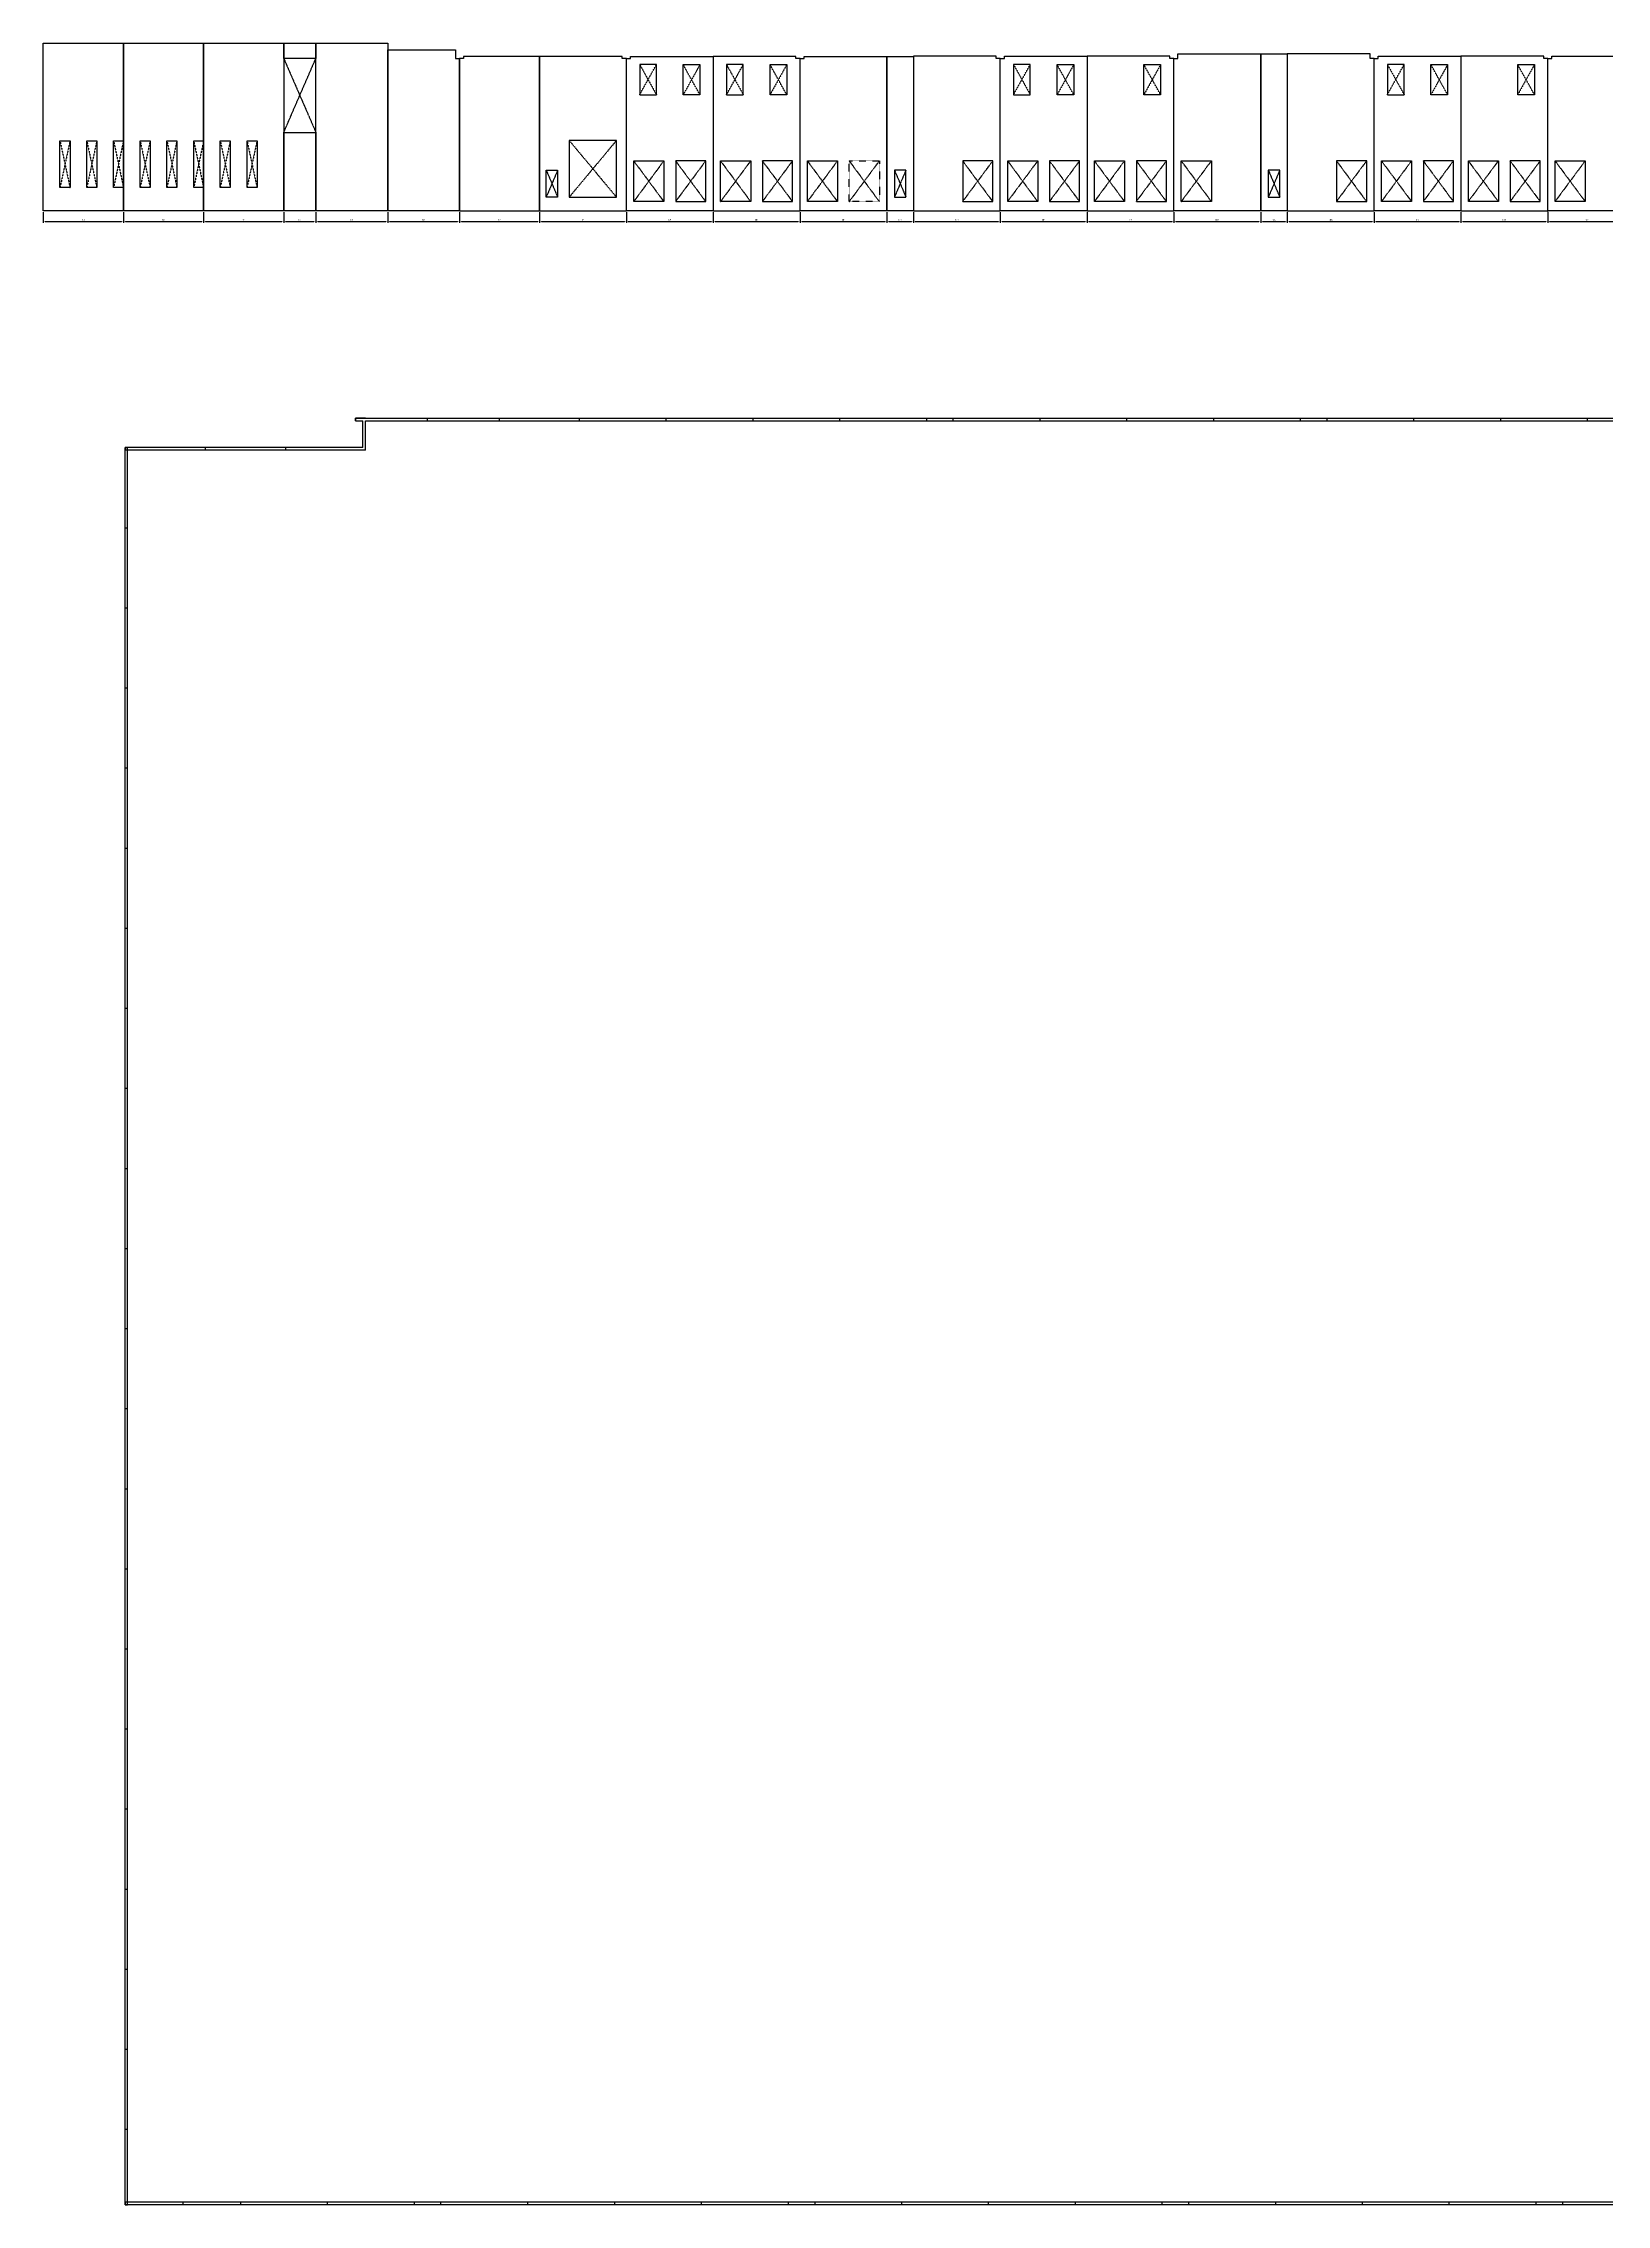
# Model space of a CAD drawing. Header units: inches. Extents: x -10781 to 50822, y -3854 to 38989.
# Drawn here: x -464 to 5141, y 31235 to 38989 of the extents above; entities that cross this region are included whole.
import ezdxf

# ---------------------------------------------------------------- set-up
doc = ezdxf.new("R2010")
doc.units = ezdxf.units.IN
doc.header["$LTSCALE"] = 0.025
doc.header["$MEASUREMENT"] = 0
doc.linetypes.add('HIDDEN', pattern=[6, 3, -3])
doc.layers.get('Defpoints').update_dxf_attribs({"linetype": 'CONTINUOUS'})
for name, color, linetype in [('0-35', 3, 'CONTINUOUS'), ('0-50', 10, 'CONTINUOUS'), ('hidden', 7, 'HIDDEN')]:
    doc.layers.add(name, color=color, linetype=linetype)
doc.styles.add('AR', font='ARCHQUIK.shx', dxfattribs={"width": 0.8})
doc.dimstyles.new('CADS_DIM_48', dxfattribs={"dimscale": 48, "dimtxt": 0.09375, "dimasz": 0.09375, "dimexe": 0.0625, "dimexo": 0.0625, "dimgap": 0.09375, "dimtad": 0, "dimtih": 1, "dimtoh": 1, "dimzin": 1, "dimdsep": 46, "dimlunit": 4, "dimtxsty": 'AR', "dimblk": 'CLOSED', "dimcen": 0.1875, "dimadec": 0, "dimazin": 0, "dimtfac": 1, "dimtofl": 0, "dimtmove": 0, "dimatfit": 1, "dimldrblk": 'DOTBLANK', "dimfxl": 1, "dimtzin": 0, "dimarcsym": 0})

# ---------------------------------------------------------------- blocks, each defined once
blk = doc.blocks.new('*D213')
at = {"layer": '0-35', "color": 0, "lineweight": -2, "transparency": 16777216}
for p, q in [((-464.3, 38383.4), (-464.3, 38345.2)), ((-176.6, 38383.4), (-176.6, 38345.2)), ((-457.5, 38349.7), (-183.4, 38349.7))]:
    blk.add_line(p, q, dxfattribs=at)
at = {"layer": '0-35', "color": 0, "transparency": 16777216}
for points in [[(-457.5, 38350.8), (-457.5, 38348.6), (-464.3, 38349.7)], [(-183.4, 38350.8), (-183.4, 38348.6), (-176.6, 38349.7)]]:
    blk.add_solid(points, dxfattribs=at)
at = {"layer": 'Defpoints', "color": 0, "transparency": 16777216}
for p in [(-464.3, 38387.9), (-176.6, 38387.9), (-176.6, 38349.7)]:
    blk.add_point(p, dxfattribs=at)
at = {"layer": '0-35', "color": 0, "transparency": 16777216, "insert": (-320.5, 38355.3), "char_height": 6.75, "attachment_point": 5, "style": 'AR'}
blk.add_mtext('N1', dxfattribs=at)
blk = doc.blocks.new('_DotBlank')
at = {"layer": '0-35', "color": 0, "lineweight": -2}
blk.add_line((-0.5, 0), (-1, 0), dxfattribs=at)
blk.add_circle((0, 0), 0.5, dxfattribs=at)
blk = doc.blocks.new('*D214')
at = {"layer": '0-35', "color": 0, "lineweight": -2, "transparency": 16777216}
for p, q in [((-176.6, 38383.4), (-176.6, 38345.2)), ((110.6, 38383.4), (110.6, 38345.2)), ((-169.9, 38349.7), (103.9, 38349.7))]:
    blk.add_line(p, q, dxfattribs=at)
at = {"layer": '0-35', "color": 0, "transparency": 16777216}
for points in [[(-169.9, 38350.8), (-169.9, 38348.6), (-176.6, 38349.7)], [(103.9, 38350.8), (103.9, 38348.6), (110.6, 38349.7)]]:
    blk.add_solid(points, dxfattribs=at)
at = {"layer": 'Defpoints', "color": 0, "transparency": 16777216}
for p in [(-176.6, 38387.9), (110.6, 38387.9), (110.6, 38349.7)]:
    blk.add_point(p, dxfattribs=at)
at = {"layer": '0-35', "color": 0, "transparency": 16777216, "insert": (-33, 38355.3), "char_height": 6.75, "attachment_point": 5, "style": 'AR'}
blk.add_mtext('N2', dxfattribs=at)
blk = doc.blocks.new('*D215')
at = {"layer": '0-35', "color": 0, "lineweight": -2, "transparency": 16777216}
for p, q in [((110.6, 38383.4), (110.6, 38345.2)), ((398, 38383.4), (398, 38345.2)), ((117.4, 38349.7), (391.2, 38349.7))]:
    blk.add_line(p, q, dxfattribs=at)
at = {"layer": '0-35', "color": 0, "transparency": 16777216}
for points in [[(117.4, 38350.8), (117.4, 38348.6), (110.6, 38349.7)], [(391.2, 38350.8), (391.2, 38348.6), (398, 38349.7)]]:
    blk.add_solid(points, dxfattribs=at)
at = {"layer": 'Defpoints', "color": 0, "transparency": 16777216}
for p in [(110.6, 38387.9), (398, 38387.9), (398, 38349.7)]:
    blk.add_point(p, dxfattribs=at)
at = {"layer": '0-35', "color": 0, "transparency": 16777216, "insert": (254.3, 38355.3), "char_height": 6.75, "attachment_point": 5, "style": 'AR'}
blk.add_mtext('N3', dxfattribs=at)
blk = doc.blocks.new('*D216')
at = {"layer": '0-35', "color": 0, "lineweight": -2, "transparency": 16777216}
for p, q in [((398, 38383.4), (398, 38345.2)), ((513, 38383.4), (513, 38345.2)), ((404.7, 38349.7), (506.2, 38349.7))]:
    blk.add_line(p, q, dxfattribs=at)
at = {"layer": '0-35', "color": 0, "transparency": 16777216}
for points in [[(404.7, 38350.8), (404.7, 38348.6), (398, 38349.7)], [(506.2, 38350.8), (506.2, 38348.6), (513, 38349.7)]]:
    blk.add_solid(points, dxfattribs=at)
at = {"layer": 'Defpoints', "color": 0, "transparency": 16777216}
for p in [(398, 38387.9), (513, 38387.9), (513, 38349.7)]:
    blk.add_point(p, dxfattribs=at)
at = {"layer": '0-35', "color": 0, "transparency": 16777216, "insert": (455.5, 38355.3), "char_height": 6.75, "attachment_point": 5, "style": 'AR'}
blk.add_mtext('N4', dxfattribs=at)
blk = doc.blocks.new('*D217')
at = {"layer": '0-35', "color": 0, "lineweight": -2, "transparency": 16777216}
for p, q in [((513, 38383.4), (513, 38345.2)), ((770.6, 38383.4), (770.6, 38345.2)), ((519.7, 38349.7), (763.9, 38349.7))]:
    blk.add_line(p, q, dxfattribs=at)
at = {"layer": '0-35', "color": 0, "transparency": 16777216}
for points in [[(519.7, 38350.8), (519.7, 38348.6), (513, 38349.7)], [(763.9, 38350.8), (763.9, 38348.6), (770.6, 38349.7)]]:
    blk.add_solid(points, dxfattribs=at)
at = {"layer": 'Defpoints', "color": 0, "transparency": 16777216}
for p in [(513, 38387.9), (770.6, 38387.9), (770.6, 38349.7)]:
    blk.add_point(p, dxfattribs=at)
at = {"layer": '0-35', "color": 0, "transparency": 16777216, "insert": (641.8, 38355.3), "char_height": 6.75, "attachment_point": 5, "style": 'AR'}
blk.add_mtext('N5', dxfattribs=at)
blk = doc.blocks.new('*D218')
at = {"layer": '0-35', "color": 0, "lineweight": -2, "transparency": 16777216}
for p, q in [((770.6, 38383.4), (770.6, 38345.2)), ((1027.9, 38383.4), (1027.9, 38345.2)), ((777.4, 38349.7), (1021.1, 38349.7))]:
    blk.add_line(p, q, dxfattribs=at)
at = {"layer": '0-35', "color": 0, "transparency": 16777216}
for points in [[(777.4, 38350.8), (777.4, 38348.6), (770.6, 38349.7)], [(1021.1, 38350.8), (1021.1, 38348.6), (1027.9, 38349.7)]]:
    blk.add_solid(points, dxfattribs=at)
at = {"layer": 'Defpoints', "color": 0, "transparency": 16777216}
for p in [(770.6, 38387.9), (1027.9, 38387.9), (1027.9, 38349.7)]:
    blk.add_point(p, dxfattribs=at)
at = {"layer": '0-35', "color": 0, "transparency": 16777216, "insert": (899.2, 38355.3), "char_height": 6.75, "attachment_point": 5, "style": 'AR'}
blk.add_mtext('N6', dxfattribs=at)
blk = doc.blocks.new('*D219')
at = {"layer": '0-35', "color": 0, "lineweight": -2, "transparency": 16777216}
for p, q in [((1027.9, 38383.4), (1027.9, 38345.2)), ((1315.1, 38383.4), (1315.1, 38345.2)), ((1034.6, 38349.7), (1308.4, 38349.7))]:
    blk.add_line(p, q, dxfattribs=at)
at = {"layer": '0-35', "color": 0, "transparency": 16777216}
for points in [[(1034.6, 38350.8), (1034.6, 38348.6), (1027.9, 38349.7)], [(1308.4, 38350.8), (1308.4, 38348.6), (1315.1, 38349.7)]]:
    blk.add_solid(points, dxfattribs=at)
at = {"layer": 'Defpoints', "color": 0, "transparency": 16777216}
for p in [(1027.9, 38387.9), (1315.1, 38387.9), (1315.1, 38349.7)]:
    blk.add_point(p, dxfattribs=at)
at = {"layer": '0-35', "color": 0, "transparency": 16777216, "insert": (1171.5, 38355.3), "char_height": 6.75, "attachment_point": 5, "style": 'AR'}
blk.add_mtext('N7', dxfattribs=at)
blk = doc.blocks.new('*D220')
at = {"layer": '0-35', "color": 0, "lineweight": -2, "transparency": 16777216}
for p, q in [((1315.1, 38383.4), (1315.1, 38345.2)), ((1626.4, 38383.4), (1626.4, 38345.2)), ((1321.9, 38349.7), (1619.6, 38349.7))]:
    blk.add_line(p, q, dxfattribs=at)
at = {"layer": '0-35', "color": 0, "transparency": 16777216}
for points in [[(1321.9, 38350.8), (1321.9, 38348.6), (1315.1, 38349.7)], [(1619.6, 38350.8), (1619.6, 38348.6), (1626.4, 38349.7)]]:
    blk.add_solid(points, dxfattribs=at)
at = {"layer": 'Defpoints', "color": 0, "transparency": 16777216}
for p in [(1315.1, 38387.9), (1626.4, 38387.9), (1626.4, 38349.7)]:
    blk.add_point(p, dxfattribs=at)
at = {"layer": '0-35', "color": 0, "transparency": 16777216, "insert": (1470.7, 38355.3), "char_height": 6.75, "attachment_point": 5, "style": 'AR'}
blk.add_mtext('N8', dxfattribs=at)
blk = doc.blocks.new('*D221')
at = {"layer": '0-35', "color": 0, "lineweight": -2, "transparency": 16777216}
for p, q in [((1626.4, 38383.4), (1626.4, 38345.2)), ((1937.6, 38383.4), (1937.6, 38345.2)), ((1633.1, 38349.7), (1930.9, 38349.7))]:
    blk.add_line(p, q, dxfattribs=at)
at = {"layer": '0-35', "color": 0, "transparency": 16777216}
for points in [[(1633.1, 38350.8), (1633.1, 38348.6), (1626.4, 38349.7)], [(1930.9, 38350.8), (1930.9, 38348.6), (1937.6, 38349.7)]]:
    blk.add_solid(points, dxfattribs=at)
at = {"layer": 'Defpoints', "color": 0, "transparency": 16777216}
for p in [(1626.4, 38387.9), (1937.6, 38387.9), (1937.6, 38349.7)]:
    blk.add_point(p, dxfattribs=at)
at = {"layer": '0-35', "color": 0, "transparency": 16777216, "insert": (1782, 38355.3), "char_height": 6.75, "attachment_point": 5, "style": 'AR'}
blk.add_mtext('N9', dxfattribs=at)
blk = doc.blocks.new('*D222')
at = {"layer": '0-35', "color": 0, "lineweight": -2, "transparency": 16777216}
for p, q in [((1937.6, 38383.4), (1937.6, 38345.2)), ((2248.9, 38383.4), (2248.9, 38345.2)), ((1944.4, 38349.7), (2242.1, 38349.7))]:
    blk.add_line(p, q, dxfattribs=at)
at = {"layer": '0-35', "color": 0, "transparency": 16777216}
for points in [[(1944.4, 38350.8), (1944.4, 38348.6), (1937.6, 38349.7)], [(2242.1, 38350.8), (2242.1, 38348.6), (2248.9, 38349.7)]]:
    blk.add_solid(points, dxfattribs=at)
at = {"layer": 'Defpoints', "color": 0, "transparency": 16777216}
for p in [(1937.6, 38387.9), (2248.9, 38387.9), (2248.9, 38349.7)]:
    blk.add_point(p, dxfattribs=at)
at = {"layer": '0-35', "color": 0, "transparency": 16777216, "insert": (2093.2, 38355.3), "char_height": 6.75, "attachment_point": 5, "style": 'AR'}
blk.add_mtext('N10', dxfattribs=at)
blk = doc.blocks.new('*D223')
at = {"layer": '0-35', "color": 0, "lineweight": -2, "transparency": 16777216}
for p, q in [((2248.9, 38383.4), (2248.9, 38345.2)), ((2560.1, 38383.4), (2560.1, 38345.2)), ((2255.6, 38349.7), (2553.4, 38349.7))]:
    blk.add_line(p, q, dxfattribs=at)
at = {"layer": '0-35', "color": 0, "transparency": 16777216}
for points in [[(2255.6, 38350.8), (2255.6, 38348.6), (2248.9, 38349.7)], [(2553.4, 38350.8), (2553.4, 38348.6), (2560.1, 38349.7)]]:
    blk.add_solid(points, dxfattribs=at)
at = {"layer": 'Defpoints', "color": 0, "transparency": 16777216}
for p in [(2248.9, 38387.9), (2560.1, 38387.9), (2560.1, 38349.7)]:
    blk.add_point(p, dxfattribs=at)
at = {"layer": '0-35', "color": 0, "transparency": 16777216, "insert": (2404.5, 38355.3), "char_height": 6.75, "attachment_point": 5, "style": 'AR'}
blk.add_mtext('N11', dxfattribs=at)
blk = doc.blocks.new('*D224')
at = {"layer": '0-35', "color": 0, "lineweight": -2, "transparency": 16777216}
for p, q in [((2560.1, 38383.4), (2560.1, 38345.2)), ((2655.4, 38383.4), (2655.4, 38345.2)), ((2566.9, 38349.7), (2648.6, 38349.7))]:
    blk.add_line(p, q, dxfattribs=at)
at = {"layer": '0-35', "color": 0, "transparency": 16777216}
for points in [[(2566.9, 38350.8), (2566.9, 38348.6), (2560.1, 38349.7)], [(2648.6, 38350.8), (2648.6, 38348.6), (2655.4, 38349.7)]]:
    blk.add_solid(points, dxfattribs=at)
at = {"layer": 'Defpoints', "color": 0, "transparency": 16777216}
for p in [(2560.1, 38387.9), (2655.4, 38387.9), (2655.4, 38349.7)]:
    blk.add_point(p, dxfattribs=at)
at = {"layer": '0-35', "color": 0, "transparency": 16777216, "insert": (2607.7, 38355.3), "char_height": 6.75, "attachment_point": 5, "style": 'AR'}
blk.add_mtext('N12', dxfattribs=at)
blk = doc.blocks.new('*D225')
at = {"layer": '0-35', "color": 0, "lineweight": -2, "transparency": 16777216}
for p, q in [((2655.4, 38383.4), (2655.4, 38345.2)), ((2966.6, 38383.4), (2966.6, 38345.2)), ((2662.1, 38349.7), (2959.9, 38349.7))]:
    blk.add_line(p, q, dxfattribs=at)
at = {"layer": '0-35', "color": 0, "transparency": 16777216}
for points in [[(2662.1, 38350.8), (2662.1, 38348.6), (2655.4, 38349.7)], [(2959.9, 38350.8), (2959.9, 38348.6), (2966.6, 38349.7)]]:
    blk.add_solid(points, dxfattribs=at)
at = {"layer": 'Defpoints', "color": 0, "transparency": 16777216}
for p in [(2655.4, 38387.9), (2966.6, 38387.9), (2966.6, 38349.7)]:
    blk.add_point(p, dxfattribs=at)
at = {"layer": '0-35', "color": 0, "transparency": 16777216, "insert": (2811, 38355.3), "char_height": 6.75, "attachment_point": 5, "style": 'AR'}
blk.add_mtext('N13', dxfattribs=at)
blk = doc.blocks.new('*D226')
at = {"layer": '0-35', "color": 0, "lineweight": -2, "transparency": 16777216}
for p, q in [((2966.6, 38383.4), (2966.6, 38345.2)), ((3277.9, 38383.4), (3277.9, 38345.2)), ((2973.4, 38349.7), (3271.1, 38349.7))]:
    blk.add_line(p, q, dxfattribs=at)
at = {"layer": '0-35', "color": 0, "transparency": 16777216}
for points in [[(2973.4, 38350.8), (2973.4, 38348.6), (2966.6, 38349.7)], [(3271.1, 38350.8), (3271.1, 38348.6), (3277.9, 38349.7)]]:
    blk.add_solid(points, dxfattribs=at)
at = {"layer": 'Defpoints', "color": 0, "transparency": 16777216}
for p in [(2966.6, 38387.9), (3277.9, 38387.9), (3277.9, 38349.7)]:
    blk.add_point(p, dxfattribs=at)
at = {"layer": '0-35', "color": 0, "transparency": 16777216, "insert": (3122.2, 38355.3), "char_height": 6.75, "attachment_point": 5, "style": 'AR'}
blk.add_mtext('N14', dxfattribs=at)
blk = doc.blocks.new('*D227')
at = {"layer": '0-35', "color": 0, "lineweight": -2, "transparency": 16777216}
for p, q in [((3277.9, 38383.4), (3277.9, 38345.2)), ((3589.1, 38383.4), (3589.1, 38345.2)), ((3284.6, 38349.7), (3582.4, 38349.7))]:
    blk.add_line(p, q, dxfattribs=at)
at = {"layer": '0-35', "color": 0, "transparency": 16777216}
for points in [[(3284.6, 38350.8), (3284.6, 38348.6), (3277.9, 38349.7)], [(3582.4, 38350.8), (3582.4, 38348.6), (3589.1, 38349.7)]]:
    blk.add_solid(points, dxfattribs=at)
at = {"layer": 'Defpoints', "color": 0, "transparency": 16777216}
for p in [(3277.9, 38387.9), (3589.1, 38387.9), (3589.1, 38349.7)]:
    blk.add_point(p, dxfattribs=at)
at = {"layer": '0-35', "color": 0, "transparency": 16777216, "insert": (3433.5, 38355.3), "char_height": 6.75, "attachment_point": 5, "style": 'AR'}
blk.add_mtext('N15', dxfattribs=at)
blk = doc.blocks.new('*D228')
at = {"layer": '0-35', "color": 0, "lineweight": -2, "transparency": 16777216}
for p, q in [((3589.1, 38383.4), (3589.1, 38345.2)), ((3900.4, 38383.4), (3900.4, 38345.2)), ((3595.9, 38349.7), (3893.6, 38349.7))]:
    blk.add_line(p, q, dxfattribs=at)
at = {"layer": '0-35', "color": 0, "transparency": 16777216}
for points in [[(3595.9, 38350.8), (3595.9, 38348.6), (3589.1, 38349.7)], [(3893.6, 38350.8), (3893.6, 38348.6), (3900.4, 38349.7)]]:
    blk.add_solid(points, dxfattribs=at)
at = {"layer": 'Defpoints', "color": 0, "transparency": 16777216}
for p in [(3589.1, 38387.9), (3900.4, 38387.9), (3900.4, 38349.7)]:
    blk.add_point(p, dxfattribs=at)
at = {"layer": '0-35', "color": 0, "transparency": 16777216, "insert": (3744.7, 38355.3), "char_height": 6.75, "attachment_point": 5, "style": 'AR'}
blk.add_mtext('N16', dxfattribs=at)
blk = doc.blocks.new('*D229')
at = {"layer": '0-35', "color": 0, "lineweight": -2, "transparency": 16777216}
for p, q in [((3900.4, 38383.4), (3900.4, 38345.2)), ((3995.6, 38383.4), (3995.6, 38345.2)), ((3907.1, 38349.7), (3988.9, 38349.7))]:
    blk.add_line(p, q, dxfattribs=at)
at = {"layer": '0-35', "color": 0, "transparency": 16777216}
for points in [[(3907.1, 38350.8), (3907.1, 38348.6), (3900.4, 38349.7)], [(3988.9, 38350.8), (3988.9, 38348.6), (3995.6, 38349.7)]]:
    blk.add_solid(points, dxfattribs=at)
at = {"layer": 'Defpoints', "color": 0, "transparency": 16777216}
for p in [(3900.4, 38387.9), (3995.6, 38387.9), (3995.6, 38349.7)]:
    blk.add_point(p, dxfattribs=at)
at = {"layer": '0-35', "color": 0, "transparency": 16777216, "insert": (3948, 38355.3), "char_height": 6.75, "attachment_point": 5, "style": 'AR'}
blk.add_mtext('N17', dxfattribs=at)
blk = doc.blocks.new('*D230')
at = {"layer": '0-35', "color": 0, "lineweight": -2, "transparency": 16777216}
for p, q in [((3995.6, 38383.4), (3995.6, 38345.2)), ((4306.9, 38383.4), (4306.9, 38345.2)), ((4002.4, 38349.7), (4300.1, 38349.7))]:
    blk.add_line(p, q, dxfattribs=at)
at = {"layer": '0-35', "color": 0, "transparency": 16777216}
for points in [[(4002.4, 38350.8), (4002.4, 38348.6), (3995.6, 38349.7)], [(4300.1, 38350.8), (4300.1, 38348.6), (4306.9, 38349.7)]]:
    blk.add_solid(points, dxfattribs=at)
at = {"layer": 'Defpoints', "color": 0, "transparency": 16777216}
for p in [(3995.6, 38387.9), (4306.9, 38387.9), (4306.9, 38349.7)]:
    blk.add_point(p, dxfattribs=at)
at = {"layer": '0-35', "color": 0, "transparency": 16777216, "insert": (4151.2, 38355.3), "char_height": 6.75, "attachment_point": 5, "style": 'AR'}
blk.add_mtext('N18', dxfattribs=at)
blk = doc.blocks.new('*D231')
at = {"layer": '0-35', "color": 0, "lineweight": -2, "transparency": 16777216}
for p, q in [((4306.9, 38383.4), (4306.9, 38345.2)), ((4618.1, 38383.4), (4618.1, 38345.2)), ((4313.6, 38349.7), (4611.4, 38349.7))]:
    blk.add_line(p, q, dxfattribs=at)
at = {"layer": '0-35', "color": 0, "transparency": 16777216}
for points in [[(4313.6, 38350.8), (4313.6, 38348.6), (4306.9, 38349.7)], [(4611.4, 38350.8), (4611.4, 38348.6), (4618.1, 38349.7)]]:
    blk.add_solid(points, dxfattribs=at)
at = {"layer": 'Defpoints', "color": 0, "transparency": 16777216}
for p in [(4306.9, 38387.9), (4618.1, 38387.9), (4618.1, 38349.7)]:
    blk.add_point(p, dxfattribs=at)
at = {"layer": '0-35', "color": 0, "transparency": 16777216, "insert": (4462.5, 38355.3), "char_height": 6.75, "attachment_point": 5, "style": 'AR'}
blk.add_mtext('N19', dxfattribs=at)
blk = doc.blocks.new('*D232')
at = {"layer": '0-35', "color": 0, "lineweight": -2, "transparency": 16777216}
for p, q in [((4618.1, 38383.4), (4618.1, 38345.2)), ((4929.4, 38383.5), (4929.4, 38345.2)), ((4624.9, 38349.7), (4922.6, 38349.7))]:
    blk.add_line(p, q, dxfattribs=at)
at = {"layer": '0-35', "color": 0, "transparency": 16777216}
for points in [[(4624.9, 38350.8), (4624.9, 38348.6), (4618.1, 38349.7)], [(4922.6, 38350.8), (4922.6, 38348.6), (4929.4, 38349.7)]]:
    blk.add_solid(points, dxfattribs=at)
at = {"layer": 'Defpoints', "color": 0, "transparency": 16777216}
for p in [(4618.1, 38387.9), (4929.4, 38388), (4929.4, 38349.7)]:
    blk.add_point(p, dxfattribs=at)
at = {"layer": '0-35', "color": 0, "transparency": 16777216, "insert": (4773.7, 38355.3), "char_height": 6.75, "attachment_point": 5, "style": 'AR'}
blk.add_mtext('N20', dxfattribs=at)
blk = doc.blocks.new('*D233')
at = {"layer": '0-35', "color": 0, "lineweight": -2, "transparency": 16777216}
for p, q in [((4929.4, 38383.5), (4929.4, 38345.2)), ((5210.6, 38383.5), (5210.6, 38345.2)), ((4936.1, 38349.7), (5203.9, 38349.7))]:
    blk.add_line(p, q, dxfattribs=at)
at = {"layer": '0-35', "color": 0, "transparency": 16777216}
for points in [[(4936.1, 38350.8), (4936.1, 38348.6), (4929.4, 38349.7)], [(5203.9, 38350.8), (5203.9, 38348.6), (5210.6, 38349.7)]]:
    blk.add_solid(points, dxfattribs=at)
at = {"layer": 'Defpoints', "color": 0, "transparency": 16777216}
for p in [(4929.4, 38388), (5210.6, 38388), (5210.6, 38349.7)]:
    blk.add_point(p, dxfattribs=at)
at = {"layer": '0-35', "color": 0, "transparency": 16777216, "insert": (5070, 38355.3), "char_height": 6.75, "attachment_point": 5, "style": 'AR'}
blk.add_mtext('N21', dxfattribs=at)

msp = doc.modelspace()

# ---------------------------------------------------------------- linework, layer by layer
at = {"layer": '0-35'}
for p, q in [((770.60264, 38387.8553), (770.499, 38964.8553)), ((1027.85265, 38387.8553), (1027.75457, 38933.85529)), ((1027.85265, 38387.8553), (770.60264, 38387.8553)), ((691.22764, 37644.05524), (654.72764, 37644.05524)), ((654.72764, 37644.05524), (20436.97765, 37644.05524)), ((654.72764, 37634.80524), (654.72764, 37644.05524)), ((654.72764, 37644.05524), (654.72764, 37634.80524)), ((654.72764, 37634.80524), (681.97764, 37634.80524)), ((681.97764, 37538.30524), (681.97764, 37634.80524)), ((691.22764, 37529.05524), (691.22764, 37634.80524)), ((691.22764, 37634.80524), (20410.22765, 37634.80524)), ((912.35264, 37644.05524), (912.35264, 37634.80524)), ((1169.60265, 37644.05524), (1169.60265, 37634.80524)), ((1456.85265, 37644.05524), (1456.85265, 37634.80524)), ((-171.02236, 37538.30524), (-171.02236, 37529.05524)), ((681.97764, 37538.30524), (-171.02236, 37538.30524)), ((-171.02236, 37529.05524), (-171.02236, 37538.30524)), ((-171.02236, 31235.43024), (-171.02236, 37538.30524)), ((691.22764, 37529.05524), (-171.02236, 37529.05524)), ((-161.77236, 31235.43024), (-161.77236, 37538.30524)), ((691.22764, 37529.05524), (691.22764, 37538.30524)), ((21416.8886, 31244.68024), (-171.02236, 31244.68024)), ((21416.8886, 31235.43024), (-171.02236, 31235.43024))]:
    msp.add_line(p, q, dxfattribs=at)
for points in [[(-464.27236, 38387.8553), (-464.27236, 38988.8553), (-176.64736, 38988.8553), (-176.64736, 38387.8553)], [(-176.64736, 38387.8553), (-176.64736, 38988.8553), (110.60264, 38988.8553), (110.60264, 38387.8553)], [(110.60264, 38387.8553), (110.60264, 38988.8553), (397.97764, 38988.8553), (397.97764, 38387.8553)], [(397.97764, 38988.8553), (512.97764, 38988.8553), (512.97764, 38933.8553), (397.97764, 38933.8553)], [(770.60264, 38387.8553), (512.97764, 38387.8553), (512.97764, 38988.8553), (770.60264, 38988.8553)], [(1042.47765, 38933.8553), (1027.85265, 38933.8553), (1027.85265, 38387.8553), (1315.10265, 38387.8553), (1315.10265, 38941.8553), (1042.47765, 38941.8553)], [(1611.72765, 38941.8553), (1315.10265, 38941.8553), (1315.10265, 38387.8553), (1626.35265, 38387.8553), (1626.35265, 38933.8553), (1611.72765, 38933.8553)], [(1640.97765, 38941.8553), (1937.60265, 38941.8553), (1937.60265, 38387.8553), (1626.35265, 38387.8553), (1626.35265, 38933.8553), (1640.97765, 38933.8553)], [(2234.22765, 38941.8553), (1937.60265, 38941.8553), (1937.60265, 38387.8553), (2248.85265, 38387.8553), (2248.85265, 38933.8553), (2234.22765, 38933.8553)], [(2263.47765, 38941.8553), (2560.10265, 38941.8553), (2560.10265, 38387.8553), (2248.85265, 38387.8553), (2248.85265, 38933.8553), (2263.47765, 38933.8553)], [(2560.10265, 38941.8553), (2655.35265, 38941.8553), (2655.35265, 38387.8553), (2560.10265, 38387.8553)], [(2951.97765, 38941.9253), (2655.35265, 38941.9253), (2655.35265, 38387.9253), (2966.60265, 38387.9253), (2966.60265, 38933.9253), (2951.97765, 38933.9253)], [(2981.22765, 38941.9253), (3277.85265, 38941.9253), (3277.85265, 38387.9253), (2966.60265, 38387.9253), (2966.60265, 38933.9253), (2981.22765, 38933.9253)], [(3574.47765, 38941.9253), (3277.85265, 38941.9253), (3277.85265, 38387.9253), (3589.10265, 38387.9253), (3589.10265, 38933.9253), (3574.47765, 38933.9253)], [(3603.72765, 38950.9253), (3900.35265, 38950.9253), (3900.35265, 38387.9253), (3589.10265, 38387.9253), (3589.10265, 38933.9253), (3603.72765, 38933.9253)], [(3900.35265, 38950.9253), (3995.60265, 38950.9253), (3995.60265, 38387.9253), (3900.35265, 38387.9253)], [(4292.22765, 38950.9953), (3995.60265, 38950.9953), (3995.60265, 38387.9953), (4306.85265, 38387.9953), (4306.85265, 38933.9953), (4292.22765, 38933.9953)], [(4321.47765, 38941.9953), (4618.10265, 38941.9953), (4618.10265, 38387.9953), (4306.85265, 38387.9953), (4306.85265, 38933.9953), (4321.47765, 38933.9953)], [(4914.72765, 38941.9953), (4618.10265, 38941.9953), (4618.10265, 38387.9953), (4929.35265, 38387.9953), (4929.35265, 38933.9953), (4914.72765, 38933.9953)], [(4943.97765, 38941.9953), (5210.60265, 38941.9953), (5210.60265, 38387.9953), (4929.35265, 38387.9953), (4929.35265, 38933.9953), (4943.97765, 38933.9953)], [(1673.97765, 38804.14547), (1733.98462, 38804.14547), (1733.98462, 38912.1053), (1673.97765, 38912.1053)], [(1889.97765, 38804.14547), (1829.97068, 38804.14547), (1829.97068, 38912.1053), (1889.97765, 38912.1053)], [(1985.22765, 38804.14547), (2045.23462, 38804.14547), (2045.23462, 38912.1053), (1985.22765, 38912.1053)], [(2201.22765, 38804.14547), (2141.22068, 38804.14547), (2141.22068, 38912.1053), (2201.22765, 38912.1053)], [(3014.22765, 38804.21547), (3074.23462, 38804.21547), (3074.23462, 38912.1753), (3014.22765, 38912.1753)], [(3230.22765, 38804.21547), (3170.22068, 38804.21547), (3170.22068, 38912.1753), (3230.22765, 38912.1753)], [(3541.47765, 38804.21547), (3481.47068, 38804.21547), (3481.47068, 38912.1753), (3541.47765, 38912.1753)], [(4354.47765, 38804.28547), (4414.48462, 38804.28547), (4414.48462, 38912.2453), (4354.47765, 38912.2453)], [(4570.47765, 38804.28547), (4510.47068, 38804.28547), (4510.47068, 38912.2453), (4570.47765, 38912.2453)], [(4881.72765, 38804.28547), (4821.72068, 38804.28547), (4821.72068, 38912.2453), (4881.72765, 38912.2453)], [(-404.26539, 38470.8553), (-404.26539, 38638.8553), (-368.26539, 38638.8553), (-368.26539, 38470.8553)], [(-308.26539, 38470.8553), (-308.26539, 38638.8553), (-272.26539, 38638.8553), (-272.26539, 38470.8553)], [(-212.26539, 38470.8553), (-212.26539, 38638.8553), (-176.64736, 38638.8553), (-176.64736, 38470.8553)], [(-117.01539, 38470.8553), (-117.01539, 38638.8553), (-81.01539, 38638.8553), (-81.01539, 38470.8553)], [(-21.01539, 38470.8553), (-21.01539, 38638.8553), (14.98461, 38638.8553), (14.98461, 38470.8553)], [(74.98461, 38470.8553), (74.98461, 38638.8553), (110.60264, 38638.8553), (110.60264, 38470.8553)], [(170.22764, 38470.8553), (170.22764, 38638.8553), (206.22764, 38638.8553), (206.22764, 38470.8553)], [(266.22764, 38470.8553), (266.22764, 38638.8553), (302.22764, 38638.8553), (302.22764, 38470.8553)], [(397.97764, 38387.8553), (397.97764, 38668.8553), (512.97764, 38668.8553), (512.97764, 38387.8553)], [(1590.47765, 38436.8553), (1590.47765, 38639.8553), (1421.47765, 38639.8553), (1421.47765, 38436.8553)], [(1652.97765, 38566.85575), (1760.97765, 38566.85575), (1760.97765, 38420.8553), (1652.97765, 38420.8553)], [(1910.97765, 38566.85575), (1802.97765, 38566.85575), (1802.97765, 38420.8553), (1910.97765, 38420.8553)], [(1964.22765, 38566.85575), (2072.22765, 38566.85575), (2072.22765, 38420.8553), (1964.22765, 38420.8553)], [(2222.22765, 38566.85575), (2114.22765, 38566.85575), (2114.22765, 38420.8553), (2222.22765, 38420.8553)], [(2275.47765, 38566.85575), (2383.47765, 38566.85575), (2383.47765, 38420.8553), (2275.47765, 38420.8553)], [(2939.97765, 38566.92575), (2831.97765, 38566.92575), (2831.97765, 38420.9253), (2939.97765, 38420.9253)], [(2993.22765, 38566.92575), (3101.22765, 38566.92575), (3101.22765, 38420.9253), (2993.22765, 38420.9253)], [(3251.22765, 38566.92575), (3143.22765, 38566.92575), (3143.22765, 38420.9253), (3251.22765, 38420.9253)], [(3304.47765, 38566.92575), (3412.47765, 38566.92575), (3412.47765, 38420.9253), (3304.47765, 38420.9253)], [(3562.47765, 38566.92575), (3454.47765, 38566.92575), (3454.47765, 38420.9253), (3562.47765, 38420.9253)], [(3615.72765, 38566.92575), (3723.72765, 38566.92575), (3723.72765, 38420.9253), (3615.72765, 38420.9253)], [(4280.22765, 38566.99575), (4172.22765, 38566.99575), (4172.22765, 38420.9953), (4280.22765, 38420.9953)], [(4333.47765, 38566.99575), (4441.47765, 38566.99575), (4441.47765, 38420.9953), (4333.47765, 38420.9953)], [(4591.47765, 38566.99575), (4483.47765, 38566.99575), (4483.47765, 38420.9953), (4591.47765, 38420.9953)], [(4644.72765, 38566.99575), (4752.72765, 38566.99575), (4752.72765, 38420.9953), (4644.72765, 38420.9953)], [(4902.72765, 38566.99575), (4794.72765, 38566.99575), (4794.72765, 38420.9953), (4902.72765, 38420.9953)], [(4955.97765, 38566.99575), (5063.97765, 38566.99575), (5063.97765, 38420.9953), (4955.97765, 38420.9953)], [(1338.72765, 38436.8553), (1338.72765, 38533.3553), (1379.72765, 38533.3553), (1379.72765, 38436.8553)], [(2628.22765, 38533.3553), (2587.22765, 38533.3553), (2587.22765, 38436.8553), (2628.22765, 38436.8553)], [(3968.47765, 38533.4253), (3927.47765, 38533.4253), (3927.47765, 38436.9253), (3968.47765, 38436.9253)]]:
    msp.add_lwpolyline(points, close=True, dxfattribs=at)
msp.add_lwpolyline([(770.499, 38964.8553), (1013.124, 38964.85528), (1013.124, 38933.85528), (1027.75457, 38933.85529)], dxfattribs=at)
at = {"layer": '0-50'}
for p, q in [((912.31876, 37644.05524), (912.31876, 37634.80524)), ((1169.60265, 37644.05524), (1169.60265, 37634.80524)), ((1456.85265, 37644.05524), (1456.85265, 37634.80524)), ((1768.10265, 37644.05524), (1768.10265, 37634.80524)), ((2079.35265, 37644.05524), (2079.35265, 37634.80524)), ((2390.60265, 37644.05524), (2390.60265, 37634.80524)), ((2701.85265, 37644.05524), (2701.85265, 37634.80524)), ((2797.10265, 37644.05524), (2797.10265, 37634.80524)), ((3108.35265, 37644.05524), (3108.35265, 37634.80524)), ((3419.60265, 37644.05524), (3419.60265, 37634.80524)), ((3730.85265, 37644.05524), (3730.85265, 37634.80524)), ((4042.10265, 37644.05524), (4042.10265, 37634.80524)), ((4137.35265, 37644.05524), (4137.35265, 37634.80524)), ((4448.60265, 37644.05524), (4448.60265, 37634.80524)), ((4759.85265, 37644.05524), (4759.85265, 37634.80524)), ((5071.10265, 37644.05524), (5071.10265, 37634.80524)), ((-171.02236, 37538.30524), (-161.77236, 37538.30524)), ((116.60264, 37538.30524), (116.60264, 37529.05524)), ((403.85264, 37538.30524), (403.85264, 37529.05524)), ((-171.02236, 37251.05524), (-161.77236, 37251.05524)), ((-171.02236, 36963.80524), (-161.77236, 36963.80524)), ((-171.02236, 36676.55524), (-161.77236, 36676.55524)), ((-171.02236, 36389.30524), (-161.77236, 36389.30524)), ((-171.02236, 36102.05524), (-161.77236, 36102.05524)), ((-171.02236, 35814.80524), (-161.77236, 35814.80524)), ((-171.02236, 35527.55524), (-161.77236, 35527.55524)), ((-171.02236, 35240.30524), (-161.77236, 35240.30524)), ((-171.02236, 34953.05524), (-161.77236, 34953.05524)), ((-171.02236, 34665.80524), (-161.77236, 34665.80524)), ((-171.02236, 34378.55524), (-161.77236, 34378.55524)), ((-171.02236, 34091.30524), (-161.77236, 34091.30524)), ((-171.02236, 33804.05524), (-161.77236, 33804.05524)), ((-171.02236, 33516.80524), (-161.77236, 33516.80524)), ((-171.02236, 33229.55524), (-161.77236, 33229.55524)), ((-171.02236, 32942.30524), (-161.77236, 32942.30524)), ((-171.02236, 32655.05524), (-161.77236, 32655.05524)), ((-171.02236, 32367.80524), (-161.77236, 32367.80524)), ((-171.02236, 32080.55524), (-161.77236, 32080.55524)), ((-171.02236, 31793.30524), (-161.77236, 31793.30524)), ((-171.02236, 31506.05524), (-161.77236, 31506.05524)), ((-171.02236, 31244.68024), (-171.02236, 31235.43024)), ((-171.02236, 31235.43024), (-161.77236, 31235.43024)), ((35.72764, 31244.68024), (35.72764, 31235.43024)), ((242.47764, 31244.68024), (242.47764, 31235.43024)), ((553.72764, 31244.68024), (553.72764, 31235.43024)), ((864.97764, 31244.68024), (864.97764, 31235.43024)), ((960.22764, 31244.68024), (960.22764, 31235.43024)), ((1271.47764, 31244.68024), (1271.47764, 31235.43024)), ((1583.5136, 31244.68024), (1583.5136, 31235.43024)), ((1894.7636, 31244.68024), (1894.7636, 31235.43024)), ((2206.0136, 31244.68024), (2206.0136, 31235.43024)), ((2301.2636, 31244.68024), (2301.2636, 31235.43024)), ((2612.5136, 31244.68024), (2612.5136, 31235.43024)), ((2923.7636, 31244.68024), (2923.7636, 31235.43024)), ((3235.0136, 31244.68024), (3235.0136, 31235.43024)), ((3546.2636, 31244.68024), (3546.2636, 31235.43024)), ((3641.5136, 31244.68024), (3641.5136, 31235.43024)), ((3952.7636, 31244.68024), (3952.7636, 31235.43024)), ((4264.0136, 31244.68024), (4264.0136, 31235.43024)), ((4575.2636, 31244.68024), (4575.2636, 31235.43024)), ((4886.5136, 31244.68024), (4886.5136, 31235.43024)), ((4981.7636, 31244.68024), (4981.7636, 31235.43024))]:
    msp.add_line(p, q, dxfattribs=at)
at = {"layer": 'hidden'}
for p, q in [((397.97764, 38933.8553), (512.99207, 38668.96144)), ((397.97764, 38668.8553), (512.99207, 38933.84784)), ((1673.97765, 38912.1053), (1733.98462, 38804.14547)), ((1673.97765, 38804.14547), (1733.98462, 38912.1053)), ((1889.97765, 38912.1053), (1829.97068, 38804.14547)), ((1889.97765, 38804.14547), (1829.97068, 38912.1053)), ((1985.22765, 38912.1053), (2045.23462, 38804.14547)), ((1985.22765, 38804.14547), (2045.23462, 38912.1053)), ((2201.22765, 38912.1053), (2141.22068, 38804.14547)), ((2201.22765, 38804.14547), (2141.22068, 38912.1053)), ((3014.22765, 38912.1753), (3074.23462, 38804.21547)), ((3014.22765, 38804.21547), (3074.23462, 38912.1753)), ((3230.22765, 38912.1753), (3170.22068, 38804.21547)), ((3230.22765, 38804.21547), (3170.22068, 38912.1753)), ((3541.47765, 38912.1753), (3481.47068, 38804.21547)), ((3541.47765, 38804.21547), (3481.47068, 38912.1753)), ((4354.47765, 38912.2453), (4414.48462, 38804.28547)), ((4354.47765, 38804.28547), (4414.48462, 38912.2453)), ((4570.47765, 38912.2453), (4510.47068, 38804.28547)), ((4570.47765, 38804.28547), (4510.47068, 38912.2453)), ((4881.72765, 38912.2453), (4821.72068, 38804.28547)), ((4881.72765, 38804.28547), (4821.72068, 38912.2453)), ((-404.26539, 38638.8553), (-368.26539, 38470.8553)), ((-368.26539, 38638.8553), (-404.26539, 38470.8553)), ((-308.26539, 38638.8553), (-272.26539, 38470.8553)), ((-272.26539, 38638.8553), (-308.26539, 38470.8553)), ((-212.26539, 38638.8553), (-176.64736, 38470.8553)), ((-176.64736, 38638.8553), (-212.26539, 38470.8553)), ((-117.01539, 38638.8553), (-81.01539, 38470.8553)), ((-81.01539, 38638.8553), (-117.01539, 38470.8553)), ((-21.01539, 38638.8553), (14.98461, 38470.8553)), ((14.98461, 38638.8553), (-21.01539, 38470.8553)), ((74.98461, 38638.8553), (110.60264, 38470.8553)), ((110.60264, 38638.8553), (74.98461, 38470.8553)), ((170.22764, 38638.8553), (206.22764, 38470.8553)), ((206.22764, 38638.8553), (170.22764, 38470.8553)), ((266.22764, 38638.8553), (302.22764, 38470.8553)), ((302.22764, 38638.8553), (266.22764, 38470.8553)), ((1652.97765, 38420.8553), (1760.97765, 38566.85575)), ((1760.97765, 38420.8553), (1652.97765, 38566.85575)), ((1910.97765, 38420.8553), (1802.97765, 38566.85575)), ((1802.97765, 38420.8553), (1910.97765, 38566.85575)), ((1964.22765, 38420.8553), (2072.22765, 38566.85575)), ((2072.22765, 38420.8553), (1964.22765, 38566.85575)), ((2222.22765, 38420.8553), (2114.22765, 38566.85575)), ((2114.22765, 38420.8553), (2222.22765, 38566.85575)), ((2275.47765, 38420.8553), (2383.47765, 38566.85575)), ((2383.47765, 38420.8553), (2275.47765, 38566.85575)), ((2425.47765, 38420.8553), (2533.47765, 38566.85575)), ((2533.47765, 38420.8553), (2425.47765, 38566.85575)), ((2939.97765, 38420.9253), (2831.97765, 38566.92575)), ((2831.97765, 38420.9253), (2939.97765, 38566.92575)), ((2993.22765, 38420.9253), (3101.22765, 38566.92575)), ((3101.22765, 38420.9253), (2993.22765, 38566.92575)), ((3251.22765, 38420.9253), (3143.22765, 38566.92575)), ((3143.22765, 38420.9253), (3251.22765, 38566.92575)), ((3304.47765, 38420.9253), (3412.47765, 38566.92575)), ((3412.47765, 38420.9253), (3304.47765, 38566.92575)), ((3562.47765, 38420.9253), (3454.47765, 38566.92575)), ((3454.47765, 38420.9253), (3562.47765, 38566.92575)), ((3615.72765, 38420.9253), (3723.72765, 38566.92575)), ((3723.72765, 38420.9253), (3615.72765, 38566.92575)), ((4280.22765, 38420.9953), (4172.22765, 38566.99575)), ((4172.22765, 38420.9953), (4280.22765, 38566.99575)), ((4333.47765, 38420.9953), (4441.47765, 38566.99575)), ((4441.47765, 38420.9953), (4333.47765, 38566.99575)), ((4591.47765, 38420.9953), (4483.47765, 38566.99575)), ((4483.47765, 38420.9953), (4591.47765, 38566.99575)), ((4644.72765, 38420.9953), (4752.72765, 38566.99575)), ((4752.72765, 38420.9953), (4644.72765, 38566.99575)), ((4902.72765, 38420.9953), (4794.72765, 38566.99575)), ((4794.72765, 38420.9953), (4902.72765, 38566.99575)), ((4955.97765, 38420.9953), (5063.97765, 38566.99575)), ((5063.97765, 38420.9953), (4955.97765, 38566.99575))]:
    msp.add_line(p, q, dxfattribs=at)
for points in [[(1590.47765, 38639.8553), (1421.47765, 38436.8553)], [(1421.47765, 38639.8553), (1590.47765, 38436.8553)], [(1379.72765, 38533.3553), (1338.72765, 38436.8553)], [(1338.72765, 38533.3553), (1379.72765, 38436.8553)], [(2628.22765, 38533.3553), (2587.22765, 38436.8553)], [(2587.22765, 38533.3553), (2628.22765, 38436.8553)], [(3968.47765, 38533.4253), (3927.47765, 38436.9253)], [(3927.47765, 38533.4253), (3968.47765, 38436.9253)]]:
    msp.add_lwpolyline(points, dxfattribs=at)
msp.add_lwpolyline([(2425.47765, 38566.85575), (2533.47765, 38566.85575), (2533.47765, 38420.8553), (2425.47765, 38420.8553)], close=True, dxfattribs=at)

# ---------------------------------------------------------------- dimensions: what is measured, and where the dimension line sits
at = {"layer": '0-35'}
for base, p1, p2, text, override, picture, middle in [((-176.64736, 38349.68031), (-464.27236, 38387.8553), (-176.64736, 38387.8553), 'N1', {"dimscale": 72, "dimgap": 0.03125, "dimtad": 1, "dimtih": 0, "dimtoh": 0, "dimdec": 4, "dimtdec": 4}, '*D213', (-320.45986, 38355.30531)), ((110.60264, 38349.68031), (-176.64736, 38387.8553), (110.60264, 38387.8553), 'N2', {"dimscale": 72, "dimgap": 0.03125, "dimtad": 1, "dimtih": 0, "dimtoh": 0, "dimdec": 4, "dimtdec": 4, "dimtmove": 1}, '*D214', (-33.02236, 38355.30531)), ((397.97764, 38349.68031), (110.60264, 38387.8553), (397.97764, 38387.8553), 'N3', {"dimscale": 72, "dimgap": 0.03125, "dimtad": 1, "dimtih": 0, "dimtoh": 0, "dimdec": 4, "dimtdec": 4, "dimtmove": 1}, '*D215', (254.29014, 38355.30531)), ((512.97764, 38349.68031), (397.97764, 38387.8553), (512.97764, 38387.8553), 'N4', {"dimscale": 72, "dimgap": 0.03125, "dimtad": 1, "dimtih": 0, "dimtoh": 0, "dimdec": 4, "dimtdec": 4, "dimtmove": 1}, '*D216', (455.47764, 38355.30531)), ((770.60264, 38349.68031), (512.97764, 38387.8553), (770.60264, 38387.8553), 'N5', {"dimscale": 72, "dimgap": 0.03125, "dimtad": 1, "dimtih": 0, "dimtoh": 0, "dimdec": 4, "dimtdec": 4, "dimtmove": 1}, '*D217', (641.79014, 38355.30531)), ((1027.85264, 38349.68031), (770.60264, 38387.8553), (1027.85264, 38387.90151), 'N6', {"dimscale": 72, "dimgap": 0.03125, "dimtad": 1, "dimtih": 0, "dimtoh": 0, "dimdec": 4, "dimtdec": 4, "dimtmove": 1}, '*D218', (899.22764, 38355.30531)), ((1315.10265, 38349.68031), (1027.85264, 38387.90151), (1315.10265, 38387.8553), 'N7', {"dimscale": 72, "dimgap": 0.03125, "dimtad": 1, "dimtih": 0, "dimtoh": 0, "dimdec": 4, "dimtdec": 4, "dimtmove": 1}, '*D219', (1171.47764, 38355.30531)), ((1626.35265, 38349.68031), (1315.10265, 38387.8553), (1626.35265, 38387.8553), 'N8', {"dimscale": 72, "dimgap": 0.03125, "dimtad": 1, "dimtih": 0, "dimtoh": 0, "dimdec": 4, "dimtdec": 4, "dimtmove": 1}, '*D220', (1470.72765, 38355.30531)), ((1937.60265, 38349.68031), (1626.35265, 38387.8553), (1937.60265, 38387.8553), 'N9', {"dimscale": 72, "dimgap": 0.03125, "dimtad": 1, "dimtih": 0, "dimtoh": 0, "dimdec": 4, "dimtdec": 4, "dimtmove": 1}, '*D221', (1781.97765, 38355.30531)), ((2248.85265, 38349.68031), (1937.60265, 38387.8553), (2248.85265, 38387.8553), 'N10', {"dimscale": 72, "dimgap": 0.03125, "dimtad": 1, "dimtih": 0, "dimtoh": 0, "dimdec": 4, "dimtdec": 4, "dimtmove": 1}, '*D222', (2093.22765, 38355.30531)), ((2560.10265, 38349.68031), (2248.85265, 38387.8553), (2560.10265, 38387.8553), 'N11', {"dimscale": 72, "dimgap": 0.03125, "dimtad": 1, "dimtih": 0, "dimtoh": 0, "dimdec": 4, "dimtdec": 4, "dimtmove": 1}, '*D223', (2404.47765, 38355.30531)), ((2655.35265, 38349.68031), (2560.10265, 38387.8553), (2655.35265, 38387.8553), 'N12', {"dimscale": 72, "dimgap": 0.03125, "dimtad": 1, "dimtih": 0, "dimtoh": 0, "dimdec": 4, "dimtdec": 4, "dimtmove": 1}, '*D224', (2607.72765, 38355.30531)), ((2966.60265, 38349.68031), (2655.35265, 38387.8553), (2966.60265, 38387.9253), 'N13', {"dimscale": 72, "dimgap": 0.03125, "dimtad": 1, "dimtih": 0, "dimtoh": 0, "dimdec": 4, "dimtdec": 4, "dimtmove": 1}, '*D225', (2810.97765, 38355.30531)), ((3277.85265, 38349.68031), (2966.60265, 38387.9253), (3277.85265, 38387.9253), 'N14', {"dimscale": 72, "dimgap": 0.03125, "dimtad": 1, "dimtih": 0, "dimtoh": 0, "dimdec": 4, "dimtdec": 4, "dimtmove": 1}, '*D226', (3122.22765, 38355.30531)), ((3589.10265, 38349.68031), (3277.85265, 38387.9253), (3589.10265, 38387.9253), 'N15', {"dimscale": 72, "dimgap": 0.03125, "dimtad": 1, "dimtih": 0, "dimtoh": 0, "dimdec": 4, "dimtdec": 4, "dimtmove": 1}, '*D227', (3433.47765, 38355.30531)), ((3900.35265, 38349.68031), (3589.10265, 38387.9253), (3900.35265, 38387.9253), 'N16', {"dimscale": 72, "dimgap": 0.03125, "dimtad": 1, "dimtih": 0, "dimtoh": 0, "dimdec": 4, "dimtdec": 4, "dimtmove": 1}, '*D228', (3744.72765, 38355.30531)), ((3995.60265, 38349.68031), (3900.35265, 38387.9253), (3995.60265, 38387.9253), 'N17', {"dimscale": 72, "dimgap": 0.03125, "dimtad": 1, "dimtih": 0, "dimtoh": 0, "dimdec": 4, "dimtdec": 4, "dimtmove": 1}, '*D229', (3947.97765, 38355.30531)), ((4306.85265, 38349.68031), (3995.60265, 38387.9253), (4306.85265, 38387.9253), 'N18', {"dimscale": 72, "dimgap": 0.03125, "dimtad": 1, "dimtih": 0, "dimtoh": 0, "dimdec": 4, "dimtdec": 4, "dimtmove": 1}, '*D230', (4151.22765, 38355.30531)), ((4618.10265, 38349.68031), (4306.85265, 38387.9253), (4618.10265, 38387.9253), 'N19', {"dimscale": 72, "dimgap": 0.03125, "dimtad": 1, "dimtih": 0, "dimtoh": 0, "dimdec": 4, "dimtdec": 4, "dimtmove": 1}, '*D231', (4462.47765, 38355.30531)), ((4929.35265, 38349.68031), (4618.10265, 38387.9253), (4929.35265, 38387.9953), 'N20', {"dimscale": 72, "dimgap": 0.03125, "dimtad": 1, "dimtih": 0, "dimtoh": 0, "dimdec": 4, "dimtdec": 4, "dimtmove": 1}, '*D232', (4773.72765, 38355.30531)), ((5210.60265, 38349.68031), (4929.35265, 38387.9953), (5210.60265, 38387.9953), 'N21', {"dimscale": 72, "dimgap": 0.03125, "dimtad": 1, "dimtih": 0, "dimtoh": 0, "dimdec": 4, "dimtdec": 4, "dimtmove": 1}, '*D233', (5069.97765, 38355.30531))]:
    dim = msp.add_linear_dim(base=base, p1=p1, p2=p2, text=text, dimstyle='CADS_DIM_48', override=override, dxfattribs=at)
    dim.commit()
    dim.dimension.update_dxf_attribs({"geometry": picture, "text_midpoint": middle})

doc.saveas('drawing.dxf')
